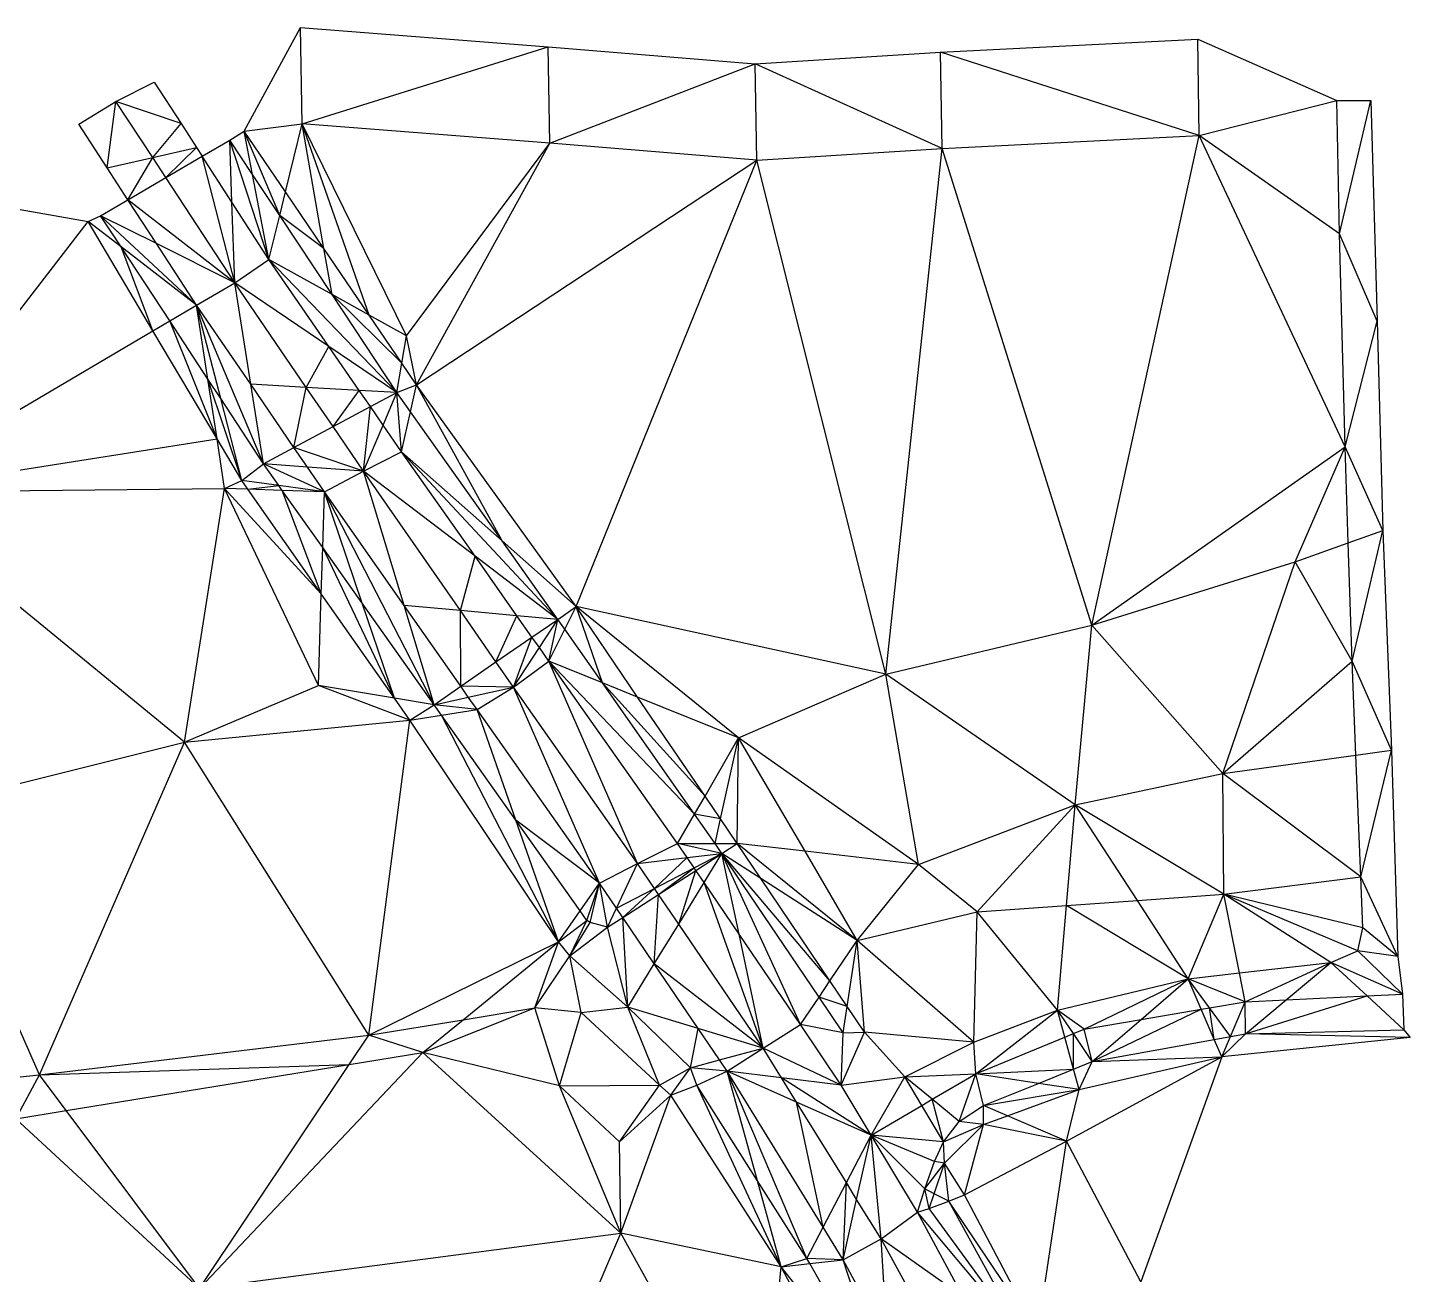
# Model space of a CAD drawing. Header units: metres. Extents: x 119225 to 119860, y 6148174 to 6148689.
# Drawn here: x 119713.7 to 119833.6, y 6148431.1 to 6148539.3 of the extents above; entities that cross this region are included whole.
import ezdxf

# ---------------------------------------------------------------- set-up
doc = ezdxf.new("R2010")
doc.units = ezdxf.units.M
doc.header["$MEASUREMENT"] = 0
doc.layers.add('20080415_terrängmodell', color=7, linetype='Continuous')

msp = doc.modelspace()

# ---------------------------------------------------------------- linework, layer by layer
at = {"layer": '20080415_terrängmodell'}
for points, invisible_edges in [([(119732.51, 6148530.3, 12.3), (119737.4, 6148539.27, 12.3), (119737.53, 6148530.92, 12.3)], 10), ([(119737.53, 6148530.92, 12.3), (119737.4, 6148539.27, 12.3), (119758.87, 6148537.6, 12.31)], 8), ([(119792.88, 6148537.13, 12.42), (119815.17, 6148538.27, 12.3), (119815.3, 6148529.92, 12.3)], 2), ([(119815.3, 6148529.92, 12.3), (119815.17, 6148538.27, 12.3), (119827.23, 6148532.96, 12.51)], 8), ([(119737.53, 6148530.92, 12.3), (119758.87, 6148537.6, 12.31), (119759, 6148529.26, 12.31)], 2), ([(119758.87, 6148537.6, 12.31), (119776.81, 6148536.12, 12.32), (119759, 6148529.26, 12.31)], 2), ([(119792.88, 6148537.13, 12.42), (119793.01, 6148528.78, 12.42), (119776.81, 6148536.12, 12.32)], 1), ([(119792.88, 6148537.13, 12.42), (119815.3, 6148529.92, 12.3), (119793.01, 6148528.78, 12.42)], 3), ([(119759, 6148529.26, 12.31), (119776.81, 6148536.12, 12.32), (119776.94, 6148527.78, 12.32)], 2), ([(119776.81, 6148536.12, 12.32), (119793.01, 6148528.78, 12.42), (119776.94, 6148527.78, 12.32)], 3), ([(119700.88, 6148499, 13.56), (119654.56, 6148533.88, 12.88), (119718.99, 6148522.46, 12.47)], 8), ([(119721.4, 6148532.87, 12.55), (119720.63, 6148527.12, 12.6), (119718.17, 6148530.91, 12.58)], 1), ([(119721.4, 6148532.87, 12.55), (119724.59, 6148528.01, 12.57), (119720.63, 6148527.12, 12.6)], 3), ([(119721.4, 6148532.87, 12.55), (119727.04, 6148530.95, 12.43), (119724.59, 6148528.01, 12.57)], 3), ([(119815.3, 6148529.92, 12.3), (119827.23, 6148532.96, 12.51), (119827.46, 6148521.39, 12.49)], 2), ([(119827.23, 6148532.96, 12.51), (119830.16, 6148532.96, 12.56), (119827.46, 6148521.39, 12.49)], 2), ([(119727.04, 6148530.95, 12.43), (119728.39, 6148528.86, 12.45), (119724.59, 6148528.01, 12.57)], 2), ([(119737.53, 6148530.92, 12.3), (119736.09, 6148525.04, 12.34), (119732.51, 6148530.3, 12.3)], 1), ([(119739.42, 6148520.12, 12.38), (119736.09, 6148525.04, 12.34), (119737.53, 6148530.92, 12.3)], 8), ([(119737.53, 6148530.92, 12.3), (119759, 6148529.26, 12.31), (119746.58, 6148512.54, 12.44)], 3), ([(119743.36, 6148514.33, 12.42), (119739.42, 6148520.12, 12.38), (119737.53, 6148530.92, 12.3)], 8), ([(119746.58, 6148512.54, 12.44), (119743.36, 6148514.33, 12.42), (119737.53, 6148530.92, 12.3)], 8), ([(119731.27, 6148529.51, 11.6), (119731.45, 6148524.12, 12.48), (119728.88, 6148528.11, 12.45)], 1), ([(119732.51, 6148530.3, 12.3), (119733.24, 6148526.54, 11.62), (119731.27, 6148529.51, 11.6)], 1), ([(119731.27, 6148529.51, 11.6), (119733.24, 6148526.54, 11.62), (119734.65, 6148519.17, 12.51)], 3), ([(119734.65, 6148519.17, 12.51), (119731.45, 6148524.12, 12.48), (119731.27, 6148529.51, 11.6)], 8), ([(119735.59, 6148522.99, 11.64), (119733.24, 6148526.54, 11.62), (119732.51, 6148530.3, 12.3)], 8), ([(119732.51, 6148530.3, 12.3), (119736.09, 6148525.04, 12.34), (119735.59, 6148522.99, 11.64)], 3), ([(119815.3, 6148529.92, 12.3), (119805.98, 6148487.45, 12.46), (119793.01, 6148528.78, 12.42)], 1), ([(119815.3, 6148529.92, 12.3), (119827.95, 6148502.91, 12.43), (119805.98, 6148487.45, 12.46)], 3), ([(119815.3, 6148529.92, 12.3), (119827.46, 6148521.39, 12.49), (119827.95, 6148502.91, 12.43)], 3), ([(119724.59, 6148528.01, 12.57), (119728.39, 6148528.86, 12.45), (119725.73, 6148526.26, 12.58)], 2), ([(119728.39, 6148528.86, 12.45), (119728.88, 6148528.11, 12.45), (119725.73, 6148526.26, 12.58)], 2), ([(119759, 6148529.26, 12.31), (119747.45, 6148508.3, 12.46), (119746.58, 6148512.54, 12.44)], 1), ([(119759, 6148529.26, 12.31), (119776.94, 6148527.78, 12.32), (119747.45, 6148508.3, 12.46)], 3), ([(119776.94, 6148527.78, 12.32), (119793.01, 6148528.78, 12.42), (119788.14, 6148483.21, 12.66)], 2), ([(119793.01, 6148528.78, 12.42), (119805.98, 6148487.45, 12.46), (119788.14, 6148483.21, 12.66)], 3), ([(119720.63, 6148527.12, 12.6), (119724.59, 6148528.01, 12.57), (119722.44, 6148524.34, 12.61)], 2), ([(119724.59, 6148528.01, 12.57), (119725.73, 6148526.26, 12.58), (119722.44, 6148524.34, 12.61)], 3), ([(119725.73, 6148526.26, 12.58), (119728.88, 6148528.11, 12.45), (119731.69, 6148517.15, 12.62)], 2), ([(119728.88, 6148528.11, 12.45), (119731.45, 6148524.12, 12.48), (119731.69, 6148517.15, 12.62)], 3), ([(119776.94, 6148527.78, 12.32), (119761.28, 6148489.06, 12.46), (119747.45, 6148508.3, 12.46)], 1), ([(119776.94, 6148527.78, 12.32), (119788.14, 6148483.21, 12.66), (119761.28, 6148489.06, 12.46)], 1), ([(119722.44, 6148524.34, 12.61), (119725.73, 6148526.26, 12.58), (119731.69, 6148517.15, 12.62)], 2), ([(119734.65, 6148519.17, 12.51), (119733.24, 6148526.54, 11.62), (119735.59, 6148522.99, 11.64)], 10), ([(119735.59, 6148522.99, 11.64), (119736.09, 6148525.04, 12.34), (119739.42, 6148520.12, 12.38)], 2), ([(119722.44, 6148524.34, 12.61), (119724.92, 6148520.54, 12.62), (119720.07, 6148522.96, 11.85)], 1), ([(119731.69, 6148517.15, 12.62), (119724.92, 6148520.54, 12.62), (119722.44, 6148524.34, 12.61)], 8), ([(119731.69, 6148517.15, 12.62), (119731.45, 6148524.12, 12.48), (119734.65, 6148519.17, 12.51)], 10), ([(119718.99, 6148522.46, 12.47), (119724.61, 6148512.98, 12.48), (119700.88, 6148499, 13.56)], 3), ([(119720.07, 6148522.96, 11.85), (119721.84, 6148520.26, 11.84), (119718.99, 6148522.46, 12.47)], 1), ([(119718.99, 6148522.46, 12.47), (119721.84, 6148520.26, 11.84), (119724.61, 6148512.98, 12.48)], 3), ([(119720.07, 6148522.96, 11.85), (119724.92, 6148520.54, 12.62), (119728.39, 6148515.21, 12.65)], 3), ([(119728.39, 6148515.21, 12.65), (119721.84, 6148520.26, 11.84), (119720.07, 6148522.96, 11.85)], 8), ([(119734.65, 6148519.17, 12.51), (119735.59, 6148522.99, 11.64), (119740.13, 6148516.12, 11.68)], 2), ([(119735.59, 6148522.99, 11.64), (119739.42, 6148520.12, 12.38), (119740.13, 6148516.12, 11.68)], 3), ([(119827.46, 6148521.39, 12.49), (119830.72, 6148513.8, 12.55), (119827.95, 6148502.91, 12.43)], 3), ([(119721.84, 6148520.26, 11.84), (119726.06, 6148513.84, 11.8), (119724.61, 6148512.98, 12.48)], 3), ([(119728.39, 6148515.21, 12.65), (119726.06, 6148513.84, 11.8), (119721.84, 6148520.26, 11.84)], 9), ([(119728.39, 6148515.21, 12.65), (119724.92, 6148520.54, 12.62), (119731.69, 6148517.15, 12.62)], 10), ([(119740.13, 6148516.12, 11.68), (119739.42, 6148520.12, 12.38), (119743.36, 6148514.33, 12.42)], 2), ([(119734.65, 6148519.17, 12.51), (119739.86, 6148511.61, 12.55), (119731.69, 6148517.15, 12.62)], 1), ([(119734.65, 6148519.17, 12.51), (119740.13, 6148516.12, 11.68), (119745.75, 6148507.62, 11.74)], 3), ([(119745.75, 6148507.62, 11.74), (119739.86, 6148511.61, 12.55), (119734.65, 6148519.17, 12.51)], 8), ([(119731.69, 6148517.15, 12.62), (119733.09, 6148508.34, 12.64), (119728.39, 6148515.21, 12.65)], 1), ([(119731.69, 6148517.15, 12.62), (119737.9, 6148508.07, 12.63), (119733.09, 6148508.34, 12.64)], 1), ([(119731.69, 6148517.15, 12.62), (119739.86, 6148511.61, 12.55), (119737.9, 6148508.07, 12.63)], 3), ([(119728.39, 6148515.21, 12.65), (119729.37, 6148508.78, 11.77), (119726.06, 6148513.84, 11.8)], 1), ([(119728.39, 6148515.21, 12.65), (119733.09, 6148508.34, 12.64), (119734.18, 6148501.45, 11.73)], 3), ([(119734.18, 6148501.45, 11.73), (119730.48, 6148507.1, 11.76), (119728.39, 6148515.21, 12.65)], 8), ([(119728.39, 6148515.21, 12.65), (119730.48, 6148507.1, 11.76), (119729.37, 6148508.78, 11.77)], 1), ([(119740.13, 6148516.12, 11.68), (119746.18, 6148510.17, 12.45), (119745.75, 6148507.62, 11.74)], 3), ([(119740.13, 6148516.12, 11.68), (119743.36, 6148514.33, 12.42), (119746.18, 6148510.17, 12.45)], 3), ([(119746.18, 6148510.17, 12.45), (119743.36, 6148514.33, 12.42), (119746.58, 6148512.54, 12.44)], 10), ([(119700.88, 6148499, 13.56), (119724.61, 6148512.98, 12.48), (119730.16, 6148503.61, 12.48)], 10), ([(119724.61, 6148512.98, 12.48), (119726.06, 6148513.84, 11.8), (119730.16, 6148503.61, 12.48)], 2), ([(119726.06, 6148513.84, 11.8), (119729.37, 6148508.78, 11.77), (119730.16, 6148503.61, 12.48)], 3), ([(119739.86, 6148511.61, 12.55), (119742.49, 6148507.8, 12.56), (119737.9, 6148508.07, 12.63)], 1), ([(119745.75, 6148507.62, 11.74), (119742.49, 6148507.8, 12.56), (119739.86, 6148511.61, 12.55)], 8), ([(119747.45, 6148508.3, 12.46), (119746.18, 6148510.17, 12.45), (119746.58, 6148512.54, 12.44)], 8), ([(119745.75, 6148507.62, 11.74), (119746.18, 6148510.17, 12.45), (119747.45, 6148508.3, 12.46)], 10), ([(119729.37, 6148508.78, 11.77), (119730.48, 6148507.1, 11.76), (119732.3, 6148500, 12.49)], 3), ([(119730.16, 6148503.61, 12.48), (119729.37, 6148508.78, 11.77), (119732.3, 6148500, 12.49)], 2), ([(119733.09, 6148508.34, 12.64), (119736.83, 6148502.86, 12.63), (119734.18, 6148501.45, 11.73)], 3), ([(119733.09, 6148508.34, 12.64), (119737.9, 6148508.07, 12.63), (119736.83, 6148502.86, 12.63)], 3), ([(119737.9, 6148508.07, 12.63), (119740.22, 6148504.67, 12.63), (119736.83, 6148502.86, 12.63)], 3), ([(119737.9, 6148508.07, 12.63), (119742.49, 6148507.8, 12.56), (119740.22, 6148504.67, 12.63)], 3), ([(119747.45, 6148508.3, 12.46), (119746.93, 6148505.96, 11.74), (119745.75, 6148507.62, 11.74)], 1), ([(119754.88, 6148494.75, 11.72), (119746.93, 6148505.96, 11.74), (119747.45, 6148508.3, 12.46)], 8), ([(119761.28, 6148489.06, 12.46), (119754.88, 6148494.75, 11.72), (119747.45, 6148508.3, 12.46)], 8), ([(119732.3, 6148500, 12.49), (119730.48, 6148507.1, 11.76), (119734.18, 6148501.45, 11.73)], 10), ([(119742.49, 6148507.8, 12.56), (119743.46, 6148506.4, 12.57), (119740.22, 6148504.67, 12.63)], 3), ([(119745.75, 6148507.62, 11.74), (119743.46, 6148506.4, 12.57), (119742.49, 6148507.8, 12.56)], 9), ([(119745.75, 6148507.62, 11.74), (119744.56, 6148504.8, 12.57), (119743.46, 6148506.4, 12.57)], 1), ([(119746.15, 6148502.49, 12.58), (119744.56, 6148504.8, 12.57), (119745.75, 6148507.62, 11.74)], 8), ([(119745.75, 6148507.62, 11.74), (119746.93, 6148505.96, 11.74), (119746.15, 6148502.49, 12.58)], 3), ([(119740.22, 6148504.67, 12.63), (119743.46, 6148506.4, 12.57), (119742.87, 6148500.8, 12.64)], 2), ([(119743.46, 6148506.4, 12.57), (119744.56, 6148504.8, 12.57), (119742.87, 6148500.8, 12.64)], 3), ([(119746.15, 6148502.49, 12.58), (119746.93, 6148505.96, 11.74), (119754.88, 6148494.75, 11.72)], 2), ([(119736.83, 6148502.86, 12.63), (119740.22, 6148504.67, 12.63), (119742.87, 6148500.8, 12.64)], 2), ([(119742.87, 6148500.8, 12.64), (119744.56, 6148504.8, 12.57), (119746.15, 6148502.49, 12.58)], 10), ([(119700.88, 6148499, 13.56), (119730.16, 6148503.61, 12.48), (119730.82, 6148499.31, 12.6)], 10), ([(119730.82, 6148499.31, 12.6), (119730.16, 6148503.61, 12.48), (119732.3, 6148500, 12.49)], 10), ([(119736.83, 6148502.86, 12.63), (119738, 6148501.16, 12.63), (119734.18, 6148501.45, 11.73)], 1), ([(119742.87, 6148500.8, 12.64), (119738, 6148501.16, 12.63), (119736.83, 6148502.86, 12.63)], 8), ([(119746.15, 6148502.49, 12.58), (119752.53, 6148493.42, 12.58), (119742.87, 6148500.8, 12.64)], 1), ([(119746.15, 6148502.49, 12.58), (119754.88, 6148494.75, 11.72), (119759.7, 6148487.95, 11.71)], 3), ([(119759.7, 6148487.95, 11.71), (119752.53, 6148493.42, 12.58), (119746.15, 6148502.49, 12.58)], 8), ([(119827.95, 6148502.91, 12.43), (119823.62, 6148492.93, 12.39), (119805.98, 6148487.45, 12.46)], 3), ([(119827.95, 6148502.91, 12.43), (119828.21, 6148494.59, 12.42), (119823.62, 6148492.93, 12.39)], 3), ([(119831.2, 6148495.67, 12.49), (119828.21, 6148494.59, 12.42), (119827.95, 6148502.91, 12.43)], 9), ([(119734.18, 6148501.45, 11.73), (119735.52, 6148499.56, 11.73), (119732.3, 6148500, 12.49)], 1), ([(119734.18, 6148501.45, 11.73), (119738, 6148501.16, 12.63), (119739.47, 6148499.01, 12.62)], 3), ([(119739.47, 6148499.01, 12.62), (119735.52, 6148499.56, 11.73), (119734.18, 6148501.45, 11.73)], 8), ([(119739.47, 6148499.01, 12.62), (119738, 6148501.16, 12.63), (119742.87, 6148500.8, 12.64)], 10), ([(119742.87, 6148500.8, 12.64), (119746.39, 6148489.14, 12.59), (119739.47, 6148499.01, 12.62)], 1), ([(119742.87, 6148500.8, 12.64), (119751.26, 6148488.71, 12.64), (119746.39, 6148489.14, 12.59)], 1), ([(119742.87, 6148500.8, 12.64), (119752.53, 6148493.42, 12.58), (119751.26, 6148488.71, 12.64)], 3), ([(119732.3, 6148500, 12.49), (119732.84, 6148499.24, 12.5), (119730.82, 6148499.31, 12.6)], 1), ([(119732.3, 6148500, 12.49), (119735.52, 6148499.56, 11.73), (119732.84, 6148499.24, 12.5)], 3), ([(119735.52, 6148499.56, 11.73), (119735.82, 6148499.14, 11.73), (119732.84, 6148499.24, 12.5)], 1), ([(119739.47, 6148499.01, 12.62), (119735.82, 6148499.14, 11.73), (119735.52, 6148499.56, 11.73)], 8), ([(119700.88, 6148499, 13.56), (119730.82, 6148499.31, 12.6), (119727.35, 6148477.3, 13.88)], 2), ([(119700.88, 6148499, 13.56), (119727.35, 6148477.3, 13.88), (119704.59, 6148471.64, 15.5)], 3), ([(119730.82, 6148499.31, 12.6), (119738.95, 6148482.22, 13), (119727.35, 6148477.3, 13.88)], 3), ([(119730.82, 6148499.31, 12.6), (119739.19, 6148490.18, 12.66), (119738.95, 6148482.22, 13)], 3), ([(119730.82, 6148499.31, 12.6), (119732.84, 6148499.24, 12.5), (119739.19, 6148490.18, 12.66)], 3), ([(119732.84, 6148499.24, 12.5), (119735.82, 6148499.14, 11.73), (119739.19, 6148490.18, 12.66)], 3), ([(119735.82, 6148499.14, 11.73), (119739.32, 6148494.19, 11.73), (119739.19, 6148490.18, 12.66)], 3), ([(119739.47, 6148499.01, 12.62), (119739.32, 6148494.19, 11.73), (119735.82, 6148499.14, 11.73)], 9), ([(119739.47, 6148499.01, 12.62), (119742.75, 6148489.35, 11.73), (119739.32, 6148494.19, 11.73)], 1), ([(119739.47, 6148499.01, 12.62), (119746.39, 6148489.14, 12.59), (119748.98, 6148480.55, 11.72)], 3), ([(119748.98, 6148480.55, 11.72), (119742.75, 6148489.35, 11.73), (119739.47, 6148499.01, 12.62)], 8), ([(119759.7, 6148487.95, 11.71), (119754.88, 6148494.75, 11.72), (119761.28, 6148489.06, 12.46)], 10), ([(119828.54, 6148484.34, 12.4), (119828.21, 6148494.59, 12.42), (119831.2, 6148495.67, 12.49)], 8), ([(119739.19, 6148490.18, 12.66), (119739.32, 6148494.19, 11.73), (119745.54, 6148481.12, 12.82)], 2), ([(119739.32, 6148494.19, 11.73), (119742.75, 6148489.35, 11.73), (119745.54, 6148481.12, 12.82)], 3), ([(119823.62, 6148492.93, 12.39), (119828.21, 6148494.59, 12.42), (119828.54, 6148484.34, 12.4)], 2), ([(119752.53, 6148493.42, 12.58), (119756.15, 6148488.27, 12.59), (119751.26, 6148488.71, 12.64)], 1), ([(119759.7, 6148487.95, 11.71), (119756.15, 6148488.27, 12.59), (119752.53, 6148493.42, 12.58)], 8), ([(119805.98, 6148487.45, 12.46), (119823.62, 6148492.93, 12.39), (119817.35, 6148474.58, 12.29)], 2), ([(119823.62, 6148492.93, 12.39), (119828.54, 6148484.34, 12.4), (119817.35, 6148474.58, 12.29)], 3), ([(119738.95, 6148482.22, 13), (119739.19, 6148490.18, 12.66), (119745.54, 6148481.12, 12.82)], 2), ([(119745.54, 6148481.12, 12.82), (119742.75, 6148489.35, 11.73), (119748.98, 6148480.55, 11.72)], 2), ([(119746.39, 6148489.14, 12.59), (119751.29, 6148482.15, 12.57), (119748.98, 6148480.55, 11.72)], 3), ([(119746.39, 6148489.14, 12.59), (119751.26, 6148488.71, 12.64), (119751.29, 6148482.15, 12.57)], 3), ([(119751.26, 6148488.71, 12.64), (119754.34, 6148484.26, 12.65), (119751.29, 6148482.15, 12.57)], 3), ([(119751.26, 6148488.71, 12.64), (119756.15, 6148488.27, 12.59), (119754.34, 6148484.26, 12.65)], 3), ([(119761.28, 6148489.06, 12.46), (119760.3, 6148487.09, 11.71), (119759.7, 6148487.95, 11.71)], 1), ([(119763.56, 6148482.44, 11.71), (119760.3, 6148487.09, 11.71), (119761.28, 6148489.06, 12.46)], 8), ([(119788.14, 6148483.21, 12.66), (119775.37, 6148477.67, 12.29), (119761.28, 6148489.06, 12.46)], 9), ([(119761.28, 6148489.06, 12.46), (119766.62, 6148481.2, 12.36), (119763.56, 6148482.44, 11.71)], 1), ([(119775.37, 6148477.67, 12.29), (119766.62, 6148481.2, 12.36), (119761.28, 6148489.06, 12.46)], 8), ([(119756.15, 6148488.27, 12.59), (119757.46, 6148486.41, 12.59), (119754.34, 6148484.26, 12.65)], 3), ([(119759.7, 6148487.95, 11.71), (119757.46, 6148486.41, 12.59), (119756.15, 6148488.27, 12.59)], 9), ([(119759.7, 6148487.95, 11.71), (119758.1, 6148485.51, 12.59), (119757.46, 6148486.41, 12.59)], 1), ([(119758.93, 6148484.32, 12.59), (119758.1, 6148485.51, 12.59), (119759.7, 6148487.95, 11.71)], 8), ([(119759.7, 6148487.95, 11.71), (119760.3, 6148487.09, 11.71), (119758.93, 6148484.32, 12.59)], 3), ([(119754.34, 6148484.26, 12.65), (119757.46, 6148486.41, 12.59), (119755.85, 6148482.08, 12.65)], 2), ([(119757.46, 6148486.41, 12.59), (119758.1, 6148485.51, 12.59), (119755.85, 6148482.08, 12.65)], 3), ([(119758.93, 6148484.32, 12.59), (119760.3, 6148487.09, 11.71), (119763.56, 6148482.44, 11.71)], 2), ([(119788.14, 6148483.21, 12.66), (119805.98, 6148487.45, 12.46), (119804.53, 6148471.88, 12.65)], 2), ([(119805.98, 6148487.45, 12.46), (119817.35, 6148474.58, 12.29), (119804.53, 6148471.88, 12.65)], 3), ([(119755.85, 6148482.08, 12.65), (119758.1, 6148485.51, 12.59), (119758.93, 6148484.32, 12.59)], 10), ([(119751.29, 6148482.15, 12.57), (119754.34, 6148484.26, 12.65), (119755.85, 6148482.08, 12.65)], 2), ([(119755.85, 6148482.08, 12.65), (119758.93, 6148484.32, 12.59), (119766.61, 6148466.79, 12.61)], 2), ([(119766.61, 6148466.79, 12.61), (119758.93, 6148484.32, 12.59), (119770.08, 6148468.5, 12.56)], 10), ([(119758.93, 6148484.32, 12.59), (119771.55, 6148471.05, 11.7), (119770.08, 6148468.5, 12.56)], 3), ([(119758.93, 6148484.32, 12.59), (119763.56, 6148482.44, 11.71), (119771.55, 6148471.05, 11.7)], 3), ([(119828.54, 6148484.34, 12.4), (119828.87, 6148476.18, 12.35), (119817.35, 6148474.58, 12.29)], 3), ([(119831.97, 6148476.61, 12.42), (119828.87, 6148476.18, 12.35), (119828.54, 6148484.34, 12.4)], 9), ([(119788.14, 6148483.21, 12.66), (119790.97, 6148466.7, 12.59), (119775.37, 6148477.67, 12.29)], 1), ([(119788.14, 6148483.21, 12.66), (119804.53, 6148471.88, 12.65), (119790.97, 6148466.7, 12.59)], 3), ([(119727.35, 6148477.3, 13.88), (119738.95, 6148482.22, 13), (119746.88, 6148479.21, 12.86)], 10), ([(119738.95, 6148482.22, 13), (119745.54, 6148481.12, 12.82), (119746.88, 6148479.21, 12.86)], 3), ([(119751.29, 6148482.15, 12.57), (119751.94, 6148481.21, 12.56), (119748.98, 6148480.55, 11.72)], 3), ([(119755.85, 6148482.08, 12.65), (119751.94, 6148481.21, 12.56), (119751.29, 6148482.15, 12.57)], 9), ([(119752.7, 6148480.14, 12.56), (119751.94, 6148481.21, 12.56), (119755.85, 6148482.08, 12.65)], 8), ([(119752.7, 6148480.14, 12.56), (119755.85, 6148482.08, 12.65), (119763.32, 6148465.06, 12.5)], 2), ([(119755.85, 6148482.08, 12.65), (119766.61, 6148466.79, 12.61), (119763.32, 6148465.06, 12.5)], 3), ([(119763.56, 6148482.44, 11.71), (119772.46, 6148472.62, 12.25), (119771.55, 6148471.05, 11.7)], 3), ([(119763.56, 6148482.44, 11.71), (119766.62, 6148481.2, 12.36), (119772.46, 6148472.62, 12.25)], 3), ([(119746.88, 6148479.21, 12.86), (119745.54, 6148481.12, 12.82), (119748.98, 6148480.55, 11.72)], 10), ([(119748.98, 6148480.55, 11.72), (119749.61, 6148479.65, 11.72), (119746.88, 6148479.21, 12.86)], 3), ([(119748.98, 6148480.55, 11.72), (119751.94, 6148481.21, 12.56), (119752.7, 6148480.14, 12.56)], 2), ([(119752.7, 6148480.14, 12.56), (119749.61, 6148479.65, 11.72), (119748.98, 6148480.55, 11.72)], 9), ([(119772.46, 6148472.62, 12.25), (119766.62, 6148481.2, 12.36), (119775.37, 6148477.67, 12.29)], 10), ([(119727.35, 6148477.3, 13.88), (119746.88, 6148479.21, 12.86), (119743.31, 6148451.88, 13.69)], 2), ([(119746.88, 6148479.21, 12.86), (119759.76, 6148459.99, 12.8), (119743.31, 6148451.88, 13.69)], 3), ([(119746.88, 6148479.21, 12.86), (119749.61, 6148479.65, 11.72), (119759.76, 6148459.99, 12.8)], 2), ([(119752.7, 6148480.14, 12.56), (119756.07, 6148470.53, 11.68), (119749.61, 6148479.65, 11.72)], 1), ([(119749.61, 6148479.65, 11.72), (119756.07, 6148470.53, 11.68), (119759.76, 6148459.99, 12.8)], 3), ([(119763.32, 6148465.06, 12.5), (119756.07, 6148470.53, 11.68), (119752.7, 6148480.14, 12.56)], 8), ([(119727.35, 6148477.3, 13.88), (119714.76, 6148448.45, 15.89), (119704.59, 6148471.64, 15.5)], 1), ([(119727.35, 6148477.3, 13.88), (119743.31, 6148451.88, 13.69), (119714.76, 6148448.45, 15.89)], 3), ([(119773.8, 6148470.64, 12.22), (119772.46, 6148472.62, 12.25), (119775.37, 6148477.67, 12.29)], 8), ([(119775.25, 6148468.51, 12.2), (119773.8, 6148470.64, 12.22), (119775.37, 6148477.67, 12.29)], 8), ([(119775.37, 6148477.67, 12.29), (119781.13, 6148467.84, 12.29), (119775.25, 6148468.51, 12.2)], 1), ([(119790.97, 6148466.7, 12.59), (119781.13, 6148467.84, 12.29), (119775.37, 6148477.67, 12.29)], 8), ([(119817.35, 6148474.58, 12.29), (119828.87, 6148476.18, 12.35), (119829.31, 6148465.61, 12.29)], 2), ([(119829.31, 6148465.61, 12.29), (119828.87, 6148476.18, 12.35), (119831.97, 6148476.61, 12.42)], 8), ([(119804.53, 6148471.88, 12.65), (119817.35, 6148474.58, 12.29), (119817.43, 6148464.11, 12.17)], 2), ([(119817.35, 6148474.58, 12.29), (119829.31, 6148465.61, 12.29), (119817.43, 6148464.11, 12.17)], 3), ([(119771.55, 6148471.05, 11.7), (119772.46, 6148472.62, 12.25), (119773.8, 6148470.64, 12.22)], 2), ([(119704.59, 6148471.64, 15.5), (119714.76, 6148448.45, 15.89), (119698.25, 6148446.75, 15.83)], 3), ([(119770.08, 6148468.5, 12.56), (119771.55, 6148471.05, 11.7), (119773.33, 6148468.51, 11.7)], 10), ([(119771.55, 6148471.05, 11.7), (119773.8, 6148470.64, 12.22), (119773.33, 6148468.51, 11.7)], 3), ([(119804.53, 6148471.88, 12.65), (119796.05, 6148462.58, 12.57), (119790.97, 6148466.7, 12.59)], 1), ([(119804.53, 6148471.88, 12.65), (119803.79, 6148463.13, 12.43), (119796.05, 6148462.58, 12.57)], 3), ([(119804.53, 6148471.88, 12.65), (119809.94, 6148463.57, 12.31), (119803.79, 6148463.13, 12.43)], 3), ([(119817.43, 6148464.11, 12.17), (119809.94, 6148463.57, 12.31), (119804.53, 6148471.88, 12.65)], 9), ([(119756.07, 6148470.53, 11.68), (119761.63, 6148462.66, 11.65), (119759.76, 6148459.99, 12.8)], 3), ([(119763.32, 6148465.06, 12.5), (119761.63, 6148462.66, 11.65), (119756.07, 6148470.53, 11.68)], 9), ([(119773.33, 6148468.51, 11.7), (119773.8, 6148470.64, 12.22), (119775.25, 6148468.51, 12.2)], 10), ([(119770.08, 6148468.5, 12.56), (119770.9, 6148467.3, 12.56), (119766.61, 6148466.79, 12.61)], 3), ([(119770.08, 6148468.5, 12.56), (119773.33, 6148468.51, 11.7), (119773.93, 6148467.65, 11.7)], 2), ([(119773.93, 6148467.65, 11.7), (119770.9, 6148467.3, 12.56), (119770.08, 6148468.5, 12.56)], 9), ([(119773.93, 6148467.65, 11.7), (119773.33, 6148468.51, 11.7), (119775.25, 6148468.51, 12.2)], 8), ([(119775.25, 6148468.51, 12.2), (119777.29, 6148465.48, 12.21), (119773.93, 6148467.65, 11.7)], 1), ([(119785.66, 6148460.09, 12.3), (119777.29, 6148465.48, 12.21), (119775.25, 6148468.51, 12.2)], 8), ([(119775.25, 6148468.51, 12.2), (119781.13, 6148467.84, 12.29), (119785.66, 6148460.09, 12.3)], 3), ([(119766.61, 6148466.79, 12.61), (119770.9, 6148467.3, 12.56), (119768.09, 6148464.61, 12.6)], 2), ([(119770.9, 6148467.3, 12.56), (119771.51, 6148466.39, 12.56), (119768.09, 6148464.61, 12.6)], 3), ([(119773.93, 6148467.65, 11.7), (119771.51, 6148466.39, 12.56), (119770.9, 6148467.3, 12.56)], 1), ([(119773.93, 6148467.65, 11.7), (119771.66, 6148466.18, 12.56), (119771.51, 6148466.39, 12.56)], 1), ([(119773.93, 6148467.65, 11.7), (119772.38, 6148465.12, 12.55), (119771.66, 6148466.18, 12.56)], 1), ([(119773.93, 6148467.65, 11.7), (119775.41, 6148460.65, 12.54), (119772.38, 6148465.12, 12.55)], 1), ([(119773.93, 6148467.65, 11.7), (119782.34, 6148455.2, 11.65), (119780.73, 6148452.83, 12.52)], 3), ([(119780.73, 6148452.83, 12.52), (119775.41, 6148460.65, 12.54), (119773.93, 6148467.65, 11.7)], 8), ([(119773.93, 6148467.65, 11.7), (119783.29, 6148456.6, 12.25), (119782.34, 6148455.2, 11.65)], 3), ([(119773.93, 6148467.65, 11.7), (119777.29, 6148465.48, 12.21), (119783.29, 6148456.6, 12.25)], 3), ([(119785.66, 6148460.09, 12.3), (119781.13, 6148467.84, 12.29), (119790.97, 6148466.7, 12.59)], 10), ([(119766.61, 6148466.79, 12.61), (119764.79, 6148462.9, 12.49), (119763.32, 6148465.06, 12.5)], 1), ([(119766.61, 6148466.79, 12.61), (119768.09, 6148464.61, 12.6), (119764.79, 6148462.9, 12.49)], 3), ([(119768.09, 6148464.61, 12.6), (119771.51, 6148466.39, 12.56), (119768.44, 6148464.1, 12.59)], 2), ([(119771.51, 6148466.39, 12.56), (119771.66, 6148466.18, 12.56), (119768.44, 6148464.1, 12.59)], 3), ([(119768.44, 6148464.1, 12.59), (119771.66, 6148466.18, 12.56), (119770.18, 6148461.53, 12.57)], 2), ([(119771.66, 6148466.18, 12.56), (119772.38, 6148465.12, 12.55), (119770.18, 6148461.53, 12.57)], 3), ([(119790.97, 6148466.7, 12.59), (119796.05, 6148462.58, 12.57), (119785.66, 6148460.09, 12.3)], 3), ([(119762.22, 6148461.83, 11.65), (119761.63, 6148462.66, 11.65), (119763.32, 6148465.06, 12.5)], 8), ([(119763.32, 6148465.06, 12.5), (119762.51, 6148461.65, 11.64), (119762.22, 6148461.83, 11.65)], 1), ([(119763.32, 6148465.06, 12.5), (119764.01, 6148461.25, 12.59), (119762.51, 6148461.65, 11.64)], 1), ([(119763.32, 6148465.06, 12.5), (119764.79, 6148462.9, 12.49), (119764.01, 6148461.25, 12.59)], 3), ([(119770.18, 6148461.53, 12.57), (119772.38, 6148465.12, 12.55), (119777.5, 6148450.77, 12.49)], 2), ([(119772.38, 6148465.12, 12.55), (119775.41, 6148460.65, 12.54), (119777.5, 6148450.77, 12.49)], 3), ([(119783.29, 6148456.6, 12.25), (119777.29, 6148465.48, 12.21), (119785.66, 6148460.09, 12.3)], 10), ([(119817.43, 6148464.11, 12.17), (119829.31, 6148465.61, 12.29), (119829.48, 6148461.19, 12.23)], 2), ([(119829.31, 6148465.61, 12.29), (119832.51, 6148458.7, 12.27), (119829.48, 6148461.19, 12.23)], 1), ([(119764.79, 6148462.9, 12.49), (119768.09, 6148464.61, 12.6), (119765.33, 6148462.1, 12.48)], 2), ([(119768.09, 6148464.61, 12.6), (119768.44, 6148464.1, 12.59), (119765.33, 6148462.1, 12.48)], 3), ([(119765.33, 6148462.1, 12.48), (119768.44, 6148464.1, 12.59), (119768.06, 6148458.07, 12.46)], 2), ([(119768.44, 6148464.1, 12.59), (119770.18, 6148461.53, 12.57), (119768.06, 6148458.07, 12.46)], 3), ([(119803.79, 6148463.13, 12.43), (119809.94, 6148463.57, 12.31), (119814.35, 6148456.78, 12.17)], 2), ([(119814.35, 6148456.78, 12.17), (119809.94, 6148463.57, 12.31), (119817.43, 6148464.11, 12.17)], 8), ([(119817.43, 6148464.11, 12.17), (119818.78, 6148457.29, 12.16), (119814.35, 6148456.78, 12.17)], 3), ([(119826.71, 6148458.19, 12.15), (119818.78, 6148457.29, 12.16), (119817.43, 6148464.11, 12.17)], 9), ([(119817.43, 6148464.11, 12.17), (119829.48, 6148461.19, 12.23), (119829.03, 6148459.2, 12.21)], 3), ([(119826.71, 6148458.19, 12.15), (119817.43, 6148464.11, 12.17), (119829.03, 6148459.2, 12.21)], 10), ([(119759.76, 6148459.99, 12.8), (119761.63, 6148462.66, 11.65), (119762.22, 6148461.83, 11.65)], 10), ([(119764.79, 6148462.9, 12.49), (119765.33, 6148462.1, 12.48), (119764.01, 6148461.25, 12.59)], 3), ([(119796.05, 6148462.58, 12.57), (119795.75, 6148451.27, 12.33), (119785.66, 6148460.09, 12.3)], 1), ([(119803.02, 6148454.05, 12.27), (119795.75, 6148451.27, 12.33), (119796.05, 6148462.58, 12.57)], 9), ([(119796.05, 6148462.58, 12.57), (119803.79, 6148463.13, 12.43), (119803.02, 6148454.05, 12.27)], 2), ([(119803.02, 6148454.05, 12.27), (119803.79, 6148463.13, 12.43), (119814.35, 6148456.78, 12.17)], 10), ([(119759.76, 6148459.99, 12.8), (119762.22, 6148461.83, 11.65), (119760.75, 6148458.78, 12.59)], 2), ([(119762.22, 6148461.83, 11.65), (119762.51, 6148461.65, 11.64), (119760.75, 6148458.78, 12.59)], 3), ([(119760.75, 6148458.78, 12.59), (119762.51, 6148461.65, 11.64), (119764.01, 6148461.25, 12.59)], 10), ([(119760.75, 6148458.78, 12.59), (119764.01, 6148461.25, 12.59), (119765.76, 6148454.31, 12.59)], 2), ([(119764.01, 6148461.25, 12.59), (119765.33, 6148462.1, 12.48), (119765.76, 6148454.31, 12.59)], 2), ([(119765.33, 6148462.1, 12.48), (119768.06, 6148458.07, 12.46), (119765.76, 6148454.31, 12.59)], 3), ([(119768.06, 6148458.07, 12.46), (119770.18, 6148461.53, 12.57), (119777.5, 6148450.77, 12.49)], 2), ([(119832.51, 6148458.7, 12.27), (119829.03, 6148459.2, 12.21), (119829.48, 6148461.19, 12.23)], 8), ([(119759.76, 6148459.99, 12.8), (119751.49, 6148453.23, 13.22), (119743.31, 6148451.88, 13.69)], 3), ([(119757.71, 6148454.25, 12.87), (119751.49, 6148453.23, 13.22), (119759.76, 6148459.99, 12.8)], 9), ([(119759.76, 6148459.99, 12.8), (119760.75, 6148458.78, 12.59), (119757.71, 6148454.25, 12.87)], 3), ([(119777.5, 6148450.77, 12.49), (119775.41, 6148460.65, 12.54), (119780.73, 6148452.83, 12.52)], 10), ([(119784.78, 6148454.39, 12.25), (119783.29, 6148456.6, 12.25), (119785.66, 6148460.09, 12.3)], 8), ([(119786.29, 6148452.16, 12.26), (119784.78, 6148454.39, 12.25), (119785.66, 6148460.09, 12.3)], 8), ([(119785.66, 6148460.09, 12.3), (119795.75, 6148451.27, 12.33), (119786.29, 6148452.16, 12.26)], 1), ([(119760.75, 6148458.78, 12.59), (119761.73, 6148453.86, 12.64), (119757.71, 6148454.25, 12.87)], 1), ([(119760.75, 6148458.78, 12.59), (119765.76, 6148454.31, 12.59), (119761.73, 6148453.86, 12.64)], 3), ([(119826.71, 6148458.19, 12.15), (119829.03, 6148459.2, 12.21), (119832.92, 6148455.44, 12.23)], 2), ([(119832.51, 6148458.7, 12.27), (119832.92, 6148455.44, 12.23), (119829.03, 6148459.2, 12.21)], 8), ([(119768.06, 6148458.07, 12.46), (119771.86, 6148452.47, 12.42), (119765.76, 6148454.31, 12.59)], 1), ([(119777.5, 6148450.77, 12.49), (119771.86, 6148452.47, 12.42), (119768.06, 6148458.07, 12.46)], 8), ([(119819.27, 6148454.79, 12.2), (119818.78, 6148457.29, 12.16), (119826.71, 6148458.19, 12.15)], 8), ([(119826.71, 6148458.19, 12.15), (119822.84, 6148454.96, 12.21), (119819.27, 6148454.79, 12.2)], 3), ([(119829.85, 6148455.3, 12.22), (119822.84, 6148454.96, 12.21), (119826.71, 6148458.19, 12.15)], 9), ([(119832.92, 6148455.44, 12.23), (119829.85, 6148455.3, 12.22), (119826.71, 6148458.19, 12.15)], 9), ([(119782.34, 6148455.2, 11.65), (119783.29, 6148456.6, 12.25), (119784.78, 6148454.39, 12.25)], 2), ([(119814.35, 6148456.78, 12.17), (119805.33, 6148452.42, 12.3), (119803.02, 6148454.05, 12.27)], 1), ([(119814.35, 6148456.78, 12.17), (119810.26, 6148453.26, 12.26), (119805.33, 6148452.42, 12.3)], 3), ([(119815.47, 6148454.15, 12.23), (119810.26, 6148453.26, 12.26), (119814.35, 6148456.78, 12.17)], 9), ([(119814.35, 6148456.78, 12.17), (119818.78, 6148457.29, 12.16), (119819.27, 6148454.79, 12.2)], 2), ([(119819.27, 6148454.79, 12.2), (119816.18, 6148454.27, 12.22), (119814.35, 6148456.78, 12.17)], 9), ([(119816.18, 6148454.27, 12.22), (119815.47, 6148454.15, 12.23), (119814.35, 6148456.78, 12.17)], 9), ([(119780.73, 6148452.83, 12.52), (119782.34, 6148455.2, 11.65), (119784.43, 6148452.1, 11.64)], 2), ([(119782.34, 6148455.2, 11.65), (119784.78, 6148454.39, 12.25), (119784.43, 6148452.1, 11.64)], 3), ([(119819.3, 6148452.01, 12.13), (119829.85, 6148455.3, 12.22), (119833.04, 6148452.36, 12.19)], 10), ([(119819.3, 6148452.01, 12.13), (119822.84, 6148454.96, 12.21), (119829.85, 6148455.3, 12.22)], 8), ([(119748.01, 6148450.39, 13.69), (119757.71, 6148454.25, 12.87), (119759.84, 6148447.51, 13.28)], 2), ([(119748.01, 6148450.39, 13.69), (119751.49, 6148453.23, 13.22), (119757.71, 6148454.25, 12.87)], 8), ([(119757.71, 6148454.25, 12.87), (119761.73, 6148453.86, 12.64), (119759.84, 6148447.51, 13.28)], 3), ([(119765.76, 6148454.31, 12.59), (119768.52, 6148447.55, 12.59), (119761.73, 6148453.86, 12.64)], 1), ([(119765.76, 6148454.31, 12.59), (119771.2, 6148449.07, 12.59), (119768.52, 6148447.55, 12.59)], 3), ([(119765.76, 6148454.31, 12.59), (119771.86, 6148452.47, 12.42), (119771.2, 6148449.07, 12.59)], 3), ([(119784.43, 6148452.1, 11.64), (119784.78, 6148454.39, 12.25), (119786.29, 6148452.16, 12.26)], 10), ([(119803.02, 6148454.05, 12.27), (119795.94, 6148448.55, 12.36), (119795.75, 6148451.27, 12.33)], 1), ([(119803.02, 6148454.05, 12.27), (119803.65, 6148451.73, 12.31), (119795.94, 6148448.55, 12.36)], 3), ([(119805.33, 6148452.42, 12.3), (119804.39, 6148452.04, 12.3), (119803.02, 6148454.05, 12.27)], 9), ([(119804.39, 6148452.04, 12.3), (119803.65, 6148451.73, 12.31), (119803.02, 6148454.05, 12.27)], 9), ([(119806.03, 6148449.62, 12.2), (119815.47, 6148454.15, 12.23), (119816.6, 6148451.52, 12.14)], 10), ([(119806.03, 6148449.62, 12.2), (119810.26, 6148453.26, 12.26), (119815.47, 6148454.15, 12.23)], 8), ([(119816.6, 6148451.52, 12.14), (119815.47, 6148454.15, 12.23), (119816.18, 6148454.27, 12.22)], 8), ([(119818, 6148451.78, 12.14), (119816.18, 6148454.27, 12.22), (119819.27, 6148454.79, 12.2)], 8), ([(119816.6, 6148451.52, 12.14), (119816.18, 6148454.27, 12.22), (119818, 6148451.78, 12.14)], 10), ([(119819.3, 6148452.01, 12.13), (119818, 6148451.78, 12.14), (119819.27, 6148454.79, 12.2)], 9), ([(119819.27, 6148454.79, 12.2), (119822.84, 6148454.96, 12.21), (119819.3, 6148452.01, 12.13)], 2), ([(119743.31, 6148451.88, 13.69), (119751.49, 6148453.23, 13.22), (119748.01, 6148450.39, 13.69)], 2), ([(119759.84, 6148447.51, 13.28), (119761.73, 6148453.86, 12.64), (119768.52, 6148447.55, 12.59)], 10), ([(119777.5, 6148450.77, 12.49), (119780.73, 6148452.83, 12.52), (119784.27, 6148447.55, 12.47)], 2), ([(119784.27, 6148447.55, 12.47), (119780.73, 6148452.83, 12.52), (119784.43, 6148452.1, 11.64)], 10), ([(119805.33, 6148452.42, 12.3), (119810.26, 6148453.26, 12.26), (119806.03, 6148449.62, 12.2)], 2), ([(119743.31, 6148451.88, 13.69), (119741.62, 6148449.35, 14), (119714.76, 6148448.45, 15.89)], 3), ([(119748.01, 6148450.39, 13.69), (119741.62, 6148449.35, 14), (119743.31, 6148451.88, 13.69)], 9), ([(119771.86, 6148452.47, 12.42), (119773.71, 6148449.75, 12.4), (119771.2, 6148449.07, 12.59)], 3), ([(119777.5, 6148450.77, 12.49), (119773.71, 6148449.75, 12.4), (119771.86, 6148452.47, 12.42)], 9), ([(119784.27, 6148447.55, 12.47), (119784.43, 6148452.1, 11.64), (119786.29, 6148452.16, 12.26)], 8), ([(119784.27, 6148447.55, 12.47), (119786.29, 6148452.16, 12.26), (119789.79, 6148448.29, 12.4)], 10), ([(119789.79, 6148448.29, 12.4), (119786.29, 6148452.16, 12.26), (119795.75, 6148451.27, 12.33)], 10), ([(119795.94, 6148448.55, 12.36), (119803.65, 6148451.73, 12.31), (119804.4, 6148448.95, 12.21)], 10), ([(119804.4, 6148448.95, 12.21), (119803.65, 6148451.73, 12.31), (119804.39, 6148452.04, 12.3)], 8), ([(119806.03, 6148449.62, 12.2), (119804.39, 6148452.04, 12.3), (119805.33, 6148452.42, 12.3)], 8), ([(119804.4, 6148448.95, 12.21), (119804.39, 6148452.04, 12.3), (119806.03, 6148449.62, 12.2)], 10), ([(119817.25, 6148450, 12.04), (119816.6, 6148451.52, 12.14), (119818, 6148451.78, 12.14)], 8), ([(119817.25, 6148450, 12.04), (119819.3, 6148452.01, 12.13), (119833.59, 6148451.69, 12.09)], 2), ([(119817.25, 6148450, 12.04), (119818, 6148451.78, 12.14), (119819.3, 6148452.01, 12.13)], 8), ([(119748.01, 6148450.39, 13.69), (119765.17, 6148434.71, 12.73), (119728.65, 6148429.92, 14.3)], 3), ([(119728.65, 6148429.92, 14.3), (119741.62, 6148449.35, 14), (119748.01, 6148450.39, 13.69)], 8), ([(119748.01, 6148450.39, 13.69), (119759.84, 6148447.51, 13.28), (119765.17, 6148434.71, 12.73)], 3), ([(119774.38, 6148448.76, 12.4), (119773.71, 6148449.75, 12.4), (119777.5, 6148450.77, 12.49)], 8), ([(119777.5, 6148450.77, 12.49), (119779.1, 6148448.18, 12.46), (119774.38, 6148448.76, 12.4)], 1), ([(119784.27, 6148447.55, 12.47), (119779.1, 6148448.18, 12.46), (119777.5, 6148450.77, 12.49)], 8), ([(119789.79, 6148448.29, 12.4), (119795.75, 6148451.27, 12.33), (119795.94, 6148448.55, 12.36)], 10), ([(119806.03, 6148449.62, 12.2), (119816.6, 6148451.52, 12.14), (119817.25, 6148450, 12.04)], 10), ([(119741.62, 6148449.35, 14), (119717.09, 6148445.35, 15.15), (119714.76, 6148448.45, 15.89)], 1), ([(119728.65, 6148429.92, 14.3), (119717.09, 6148445.35, 15.15), (119741.62, 6148449.35, 14)], 8), ([(119771.2, 6148449.07, 12.59), (119773.71, 6148449.75, 12.4), (119774.38, 6148448.76, 12.4)], 2), ([(119803.8, 6148442.71, 12.05), (119804.88, 6148447.17, 12.19), (119817.25, 6148450, 12.04)], 8), ([(119804.88, 6148447.17, 12.19), (119804.4, 6148448.95, 12.21), (119806.03, 6148449.62, 12.2)], 8), ([(119806.03, 6148449.62, 12.2), (119817.25, 6148450, 12.04), (119804.88, 6148447.17, 12.19)], 2), ([(119714.76, 6148448.45, 15.89), (119712.73, 6148444.64, 15.36), (119698.25, 6148446.75, 15.83)], 1), ([(119714.76, 6148448.45, 15.89), (119717.09, 6148445.35, 15.15), (119712.73, 6148444.64, 15.36)], 3), ([(119769.49, 6148446.68, 12.7), (119768.52, 6148447.55, 12.59), (119771.2, 6148449.07, 12.59)], 8), ([(119769.49, 6148446.68, 12.7), (119771.2, 6148449.07, 12.59), (119771.74, 6148447.55, 11.63)], 10), ([(119771.74, 6148447.55, 11.63), (119771.2, 6148449.07, 12.59), (119774.38, 6148448.76, 12.4)], 10), ([(119774.38, 6148448.76, 12.4), (119777.01, 6148439.26, 11.47), (119771.74, 6148447.55, 11.63)], 1), ([(119781.28, 6148432.53, 11.35), (119777.01, 6148439.26, 11.47), (119774.38, 6148448.76, 12.4)], 8), ([(119774.38, 6148448.76, 12.4), (119782.69, 6148435.24, 12.24), (119781.28, 6148432.53, 11.35)], 3), ([(119779.1, 6148448.18, 12.46), (119780.39, 6148446.09, 12.44), (119774.38, 6148448.76, 12.4)], 9), ([(119774.38, 6148448.76, 12.4), (119780.39, 6148446.09, 12.44), (119782.69, 6148435.24, 12.24)], 3), ([(119786.85, 6148443.22, 12.43), (119779.1, 6148448.18, 12.46), (119784.27, 6148447.55, 12.47)], 10), ([(119786.85, 6148443.22, 12.43), (119780.39, 6148446.09, 12.44), (119779.1, 6148448.18, 12.46)], 8), ([(119784.27, 6148447.55, 12.47), (119789.79, 6148448.29, 12.4), (119786.85, 6148443.22, 12.43)], 2), ([(119789.79, 6148448.29, 12.4), (119791.25, 6148445.8, 12.39), (119786.85, 6148443.22, 12.43)], 3), ([(119795.94, 6148448.55, 12.36), (119792.16, 6148446.33, 12.39), (119789.79, 6148448.29, 12.4)], 1), ([(119792.16, 6148446.33, 12.39), (119791.25, 6148445.8, 12.39), (119789.79, 6148448.29, 12.4)], 9), ([(119794.49, 6148444.41, 12.27), (119792.16, 6148446.33, 12.39), (119795.94, 6148448.55, 12.36)], 8), ([(119795.94, 6148448.55, 12.36), (119796.61, 6148445.78, 12.27), (119794.49, 6148444.41, 12.27)], 3), ([(119804.4, 6148448.95, 12.21), (119801.35, 6148447.71, 12.24), (119795.94, 6148448.55, 12.36)], 1), ([(119795.94, 6148448.55, 12.36), (119801.35, 6148447.71, 12.24), (119796.61, 6148445.78, 12.27)], 3), ([(119804.88, 6148447.17, 12.19), (119801.35, 6148447.71, 12.24), (119804.4, 6148448.95, 12.21)], 8), ([(119759.84, 6148447.51, 13.28), (119768.52, 6148447.55, 12.59), (119765.04, 6148442.64, 12.92)], 2), ([(119759.84, 6148447.51, 13.28), (119765.04, 6148442.64, 12.92), (119765.17, 6148434.71, 12.73)], 3), ([(119765.04, 6148442.64, 12.92), (119768.52, 6148447.55, 12.59), (119769.49, 6148446.68, 12.7)], 10), ([(119779.07, 6148431.8, 12.41), (119769.49, 6148446.68, 12.7), (119771.74, 6148447.55, 11.63)], 8), ([(119771.74, 6148447.55, 11.63), (119777.01, 6148439.26, 11.47), (119779.07, 6148431.8, 12.41)], 3), ([(119796.61, 6148445.78, 12.27), (119801.35, 6148447.71, 12.24), (119804.88, 6148447.17, 12.19)], 10), ([(119804.88, 6148447.17, 12.19), (119798.68, 6148444.9, 12.24), (119796.61, 6148445.78, 12.27)], 1), ([(119803.8, 6148442.71, 12.05), (119798.68, 6148444.9, 12.24), (119804.88, 6148447.17, 12.19)], 8), ([(119765.17, 6148434.71, 12.73), (119765.04, 6148442.64, 12.92), (119769.49, 6148446.68, 12.7)], 8), ([(119765.17, 6148434.71, 12.73), (119769.49, 6148446.68, 12.7), (119779.07, 6148431.8, 12.41)], 2), ([(119780.39, 6148446.09, 12.44), (119784.71, 6148439.1, 12.37), (119782.69, 6148435.24, 12.24)], 3), ([(119786.85, 6148443.22, 12.43), (119784.71, 6148439.1, 12.37), (119780.39, 6148446.09, 12.44)], 9), ([(119786.85, 6148443.22, 12.43), (119791.25, 6148445.8, 12.39), (119793.12, 6148442.64, 12.29)], 2), ([(119793.12, 6148442.64, 12.29), (119791.25, 6148445.8, 12.39), (119792.16, 6148446.33, 12.39)], 8), ([(119793.12, 6148442.64, 12.29), (119792.16, 6148446.33, 12.39), (119794.49, 6148444.41, 12.27)], 10), ([(119794.49, 6148444.41, 12.27), (119796.61, 6148445.78, 12.27), (119796.61, 6148444.14, 12.26)], 2), ([(119796.61, 6148445.78, 12.27), (119798.68, 6148444.9, 12.24), (119796.61, 6148444.14, 12.26)], 3), ([(119706.67, 6148426.83, 14.25), (119712.73, 6148444.64, 15.36), (119728.65, 6148429.92, 14.3)], 10), ([(119712.73, 6148444.64, 15.36), (119717.09, 6148445.35, 15.15), (119728.65, 6148429.92, 14.3)], 2), ([(119793.12, 6148442.64, 12.29), (119794.49, 6148444.41, 12.27), (119796.61, 6148444.14, 12.26)], 10), ([(119796.61, 6148444.14, 12.26), (119798.68, 6148444.9, 12.24), (119803.8, 6148442.71, 12.05)], 2), ([(119786.85, 6148443.22, 12.43), (119785.6, 6148437.65, 12.35), (119784.71, 6148439.1, 12.37)], 1), ([(119787.72, 6148434.23, 12.32), (119785.6, 6148437.65, 12.35), (119786.85, 6148443.22, 12.43)], 8), ([(119787.72, 6148434.23, 12.32), (119786.85, 6148443.22, 12.43), (119790.87, 6148436.53, 12.36)], 10), ([(119786.85, 6148443.22, 12.43), (119793.12, 6148442.64, 12.29), (119792.36, 6148440.93, 12.27)], 3), ([(119786.85, 6148443.22, 12.43), (119792.36, 6148440.93, 12.27), (119791.5, 6148438.55, 12.27)], 3), ([(119786.85, 6148443.22, 12.43), (119791.5, 6148438.55, 12.27), (119790.87, 6148436.53, 12.36)], 3), ([(119793.12, 6148442.64, 12.29), (119796.61, 6148444.14, 12.26), (119793.22, 6148440.79, 12.26)], 2), ([(119794.95, 6148438.04, 12.05), (119793.22, 6148440.79, 12.26), (119796.61, 6148444.14, 12.26)], 8), ([(119794.95, 6148438.04, 12.05), (119796.61, 6148444.14, 12.26), (119803.8, 6148442.71, 12.05)], 10), ([(119793.12, 6148442.64, 12.29), (119793.22, 6148440.79, 12.26), (119792.36, 6148440.93, 12.27)], 1), ([(119801.28, 6148426.06, 12.12), (119794.95, 6148438.04, 12.05), (119803.8, 6148442.71, 12.05)], 8), ([(119801.28, 6148426.06, 12.12), (119803.8, 6148442.71, 12.05), (119810.24, 6148430.5, 12.12)], 10), ([(119792.36, 6148440.93, 12.27), (119793.22, 6148440.79, 12.26), (119791.5, 6148438.55, 12.27)], 3), ([(119793.22, 6148440.79, 12.26), (119792.32, 6148438.13, 12.22), (119791.5, 6148438.55, 12.27)], 1), ([(119793.58, 6148437.49, 11.46), (119792.32, 6148438.13, 12.22), (119793.22, 6148440.79, 12.26)], 8), ([(119793.58, 6148437.49, 11.46), (119793.22, 6148440.79, 12.26), (119794.95, 6148438.04, 12.05)], 10), ([(119779.07, 6148431.8, 12.41), (119777.01, 6148439.26, 11.47), (119781.28, 6148432.53, 11.35)], 10), ([(119782.69, 6148435.24, 12.24), (119784.71, 6148439.1, 12.37), (119784.43, 6148432.42, 12.21)], 2), ([(119784.71, 6148439.1, 12.37), (119785.6, 6148437.65, 12.35), (119784.43, 6148432.42, 12.21)], 3), ([(119790.87, 6148436.53, 12.36), (119791.5, 6148438.55, 12.27), (119791.88, 6148436.86, 12.21)], 10), ([(119791.5, 6148438.55, 12.27), (119792.32, 6148438.13, 12.22), (119791.88, 6148436.86, 12.21)], 3), ([(119784.43, 6148432.42, 12.21), (119785.6, 6148437.65, 12.35), (119787.72, 6148434.23, 12.32)], 10), ([(119791.88, 6148436.86, 12.21), (119792.32, 6148438.13, 12.22), (119793.58, 6148437.49, 11.46)], 10), ([(119800.29, 6148425.35, 11.4), (119791.88, 6148436.86, 12.21), (119793.58, 6148437.49, 11.46)], 8), ([(119793.58, 6148437.49, 11.46), (119794.95, 6148438.04, 12.05), (119801.28, 6148426.06, 12.12)], 2), ([(119800.29, 6148425.35, 11.4), (119793.58, 6148437.49, 11.46), (119801.28, 6148426.06, 12.12)], 10), ([(119790.87, 6148436.53, 12.36), (119794.83, 6148429.21, 12.27), (119787.72, 6148434.23, 12.32)], 1), ([(119800.29, 6148425.35, 11.4), (119790.87, 6148436.53, 12.36), (119791.88, 6148436.86, 12.21)], 8), ([(119800.29, 6148425.35, 11.4), (119794.83, 6148429.21, 12.27), (119790.87, 6148436.53, 12.36)], 8), ([(119781.28, 6148432.53, 11.35), (119782.69, 6148435.24, 12.24), (119784.43, 6148432.42, 12.21)], 2), ([(119754.36, 6148409.51, 12.51), (119728.65, 6148429.92, 14.3), (119765.17, 6148434.71, 12.73)], 8), ([(119754.36, 6148409.51, 12.51), (119765.17, 6148434.71, 12.73), (119777.25, 6148412.97, 12.01)], 10), ([(119777.25, 6148412.97, 12.01), (119765.17, 6148434.71, 12.73), (119779.07, 6148431.8, 12.41)], 10), ([(119787.72, 6148434.23, 12.32), (119788.26, 6148425.38, 12.13), (119784.43, 6148432.42, 12.21)], 1), ([(119787.72, 6148434.23, 12.32), (119791.53, 6148427.28, 12.22), (119788.26, 6148425.38, 12.13)], 3), ([(119794.83, 6148429.21, 12.27), (119791.53, 6148427.28, 12.22), (119787.72, 6148434.23, 12.32)], 9), ([(119781.28, 6148432.53, 11.35), (119781.54, 6148432.08, 11.35), (119779.07, 6148431.8, 12.41)], 3), ([(119784.43, 6148432.42, 12.21), (119781.54, 6148432.08, 11.35), (119781.28, 6148432.53, 11.35)], 9), ([(119788.61, 6148419.72, 11.2), (119781.54, 6148432.08, 11.35), (119784.43, 6148432.42, 12.21)], 8), ([(119784.43, 6148432.42, 12.21), (119788.26, 6148425.38, 12.13), (119788.61, 6148419.72, 11.2)], 3), ([(119779.07, 6148431.8, 12.41), (119786.18, 6148418.28, 12.16), (119777.25, 6148412.97, 12.01)], 3), ([(119779.07, 6148431.8, 12.41), (119781.54, 6148432.08, 11.35), (119788.61, 6148419.72, 11.2)], 2), ([(119788.61, 6148419.72, 11.2), (119786.18, 6148418.28, 12.16), (119779.07, 6148431.8, 12.41)], 9)]:
    msp.add_3dface(points, dxfattribs=dict(at, invisible_edges=invisible_edges))
for points in [[(119724.72, 6148534.54, 12.41), (119727.04, 6148530.95, 12.43), (119721.4, 6148532.87, 12.55)], [(119827.46, 6148521.39, 12.49), (119830.16, 6148532.96, 12.56), (119830.72, 6148513.8, 12.55)], [(119827.95, 6148502.91, 12.43), (119830.72, 6148513.8, 12.55), (119831.2, 6148495.67, 12.49)], [(119831.2, 6148495.67, 12.49), (119831.97, 6148476.61, 12.42), (119828.54, 6148484.34, 12.4)], [(119831.97, 6148476.61, 12.42), (119832.51, 6148458.7, 12.27), (119829.31, 6148465.61, 12.29)], [(119833.04, 6148452.36, 12.19), (119829.85, 6148455.3, 12.22), (119832.92, 6148455.44, 12.23)], [(119833.59, 6148451.69, 12.09), (119819.3, 6148452.01, 12.13), (119833.04, 6148452.36, 12.19)], [(119803.8, 6148442.71, 12.05), (119817.25, 6148450, 12.04), (119810.24, 6148430.5, 12.12)]]:
    msp.add_3dface(points, dxfattribs=at)

doc.saveas('drawing.dxf')
